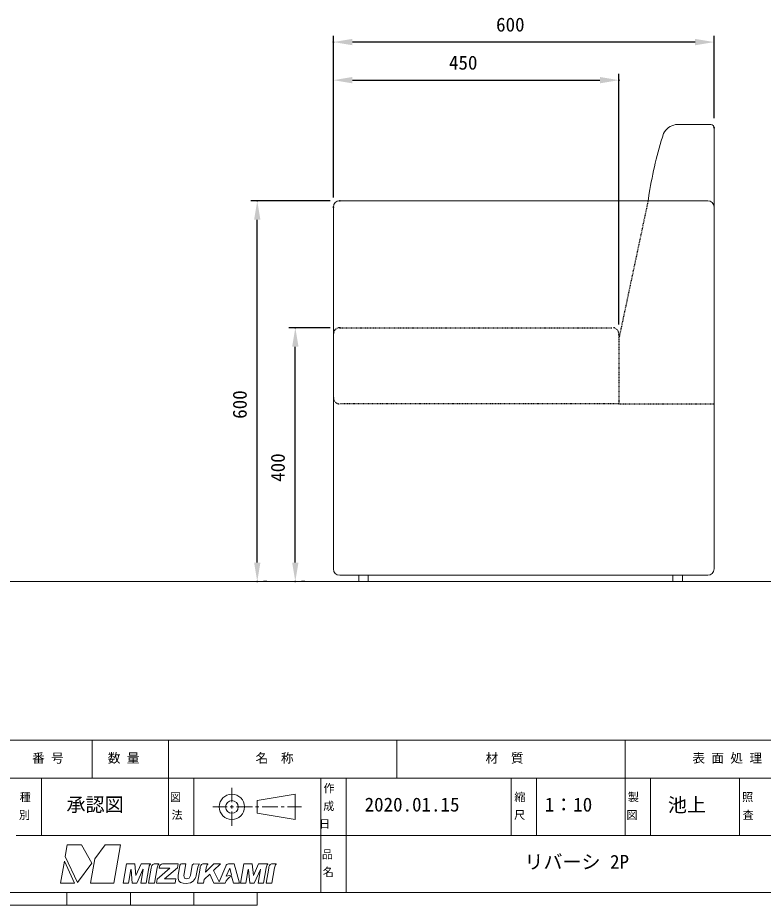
# Model space of a CAD drawing. Units: millimetres, scale not verified. Extents: x -203 to 203, y -143 to 143.
# Drawn here: x 12.3 to 129.7, y -140 to -0.2 of the extents above; entities that cross this region are included whole.
import ezdxf
from ezdxf.enums import TextEntityAlignment as Align

# ---------------------------------------------------------------- set-up
doc = ezdxf.new("R2010")
doc.units = ezdxf.units.MM
doc.header["$LTSCALE"] = 0.5
doc.header["$PDMODE"] = 32
doc.header["$PDSIZE"] = 0.1
doc.linetypes.add('USER1', pattern=[0.15748, 0.07874, -0.07874])
for name, color, linetype, lineweight in [('0-1_DIMENSION_LINES$02_DIMENSI', 7, 'Continuous', 25), ('0-4_DIMENSION_LINES$03_LINES', 7, 'Continuous', 18), ('0-5_DIMENSION_LINES$05_HIDE_LI', 7, 'USER1', 25), ('0-7_図面_FORMAT$03_TEXT', 7, 'Continuous', 18), ('0-8_図面_FORMAT$02_LOGO$01_MZ_LO', 7, 'Continuous', 18), ('0-A_図面_FORMAT$01_WAKU$OUT_LINE', 6, 'Continuous', 18), ('0-B_図面_FORMAT$01_WAKU$SUB_LINE', 7, 'Continuous', 18)]:
    doc.layers.add(name, color=color, linetype=linetype, lineweight=lineweight)
doc.layers.add('0-2_DEFPOINTS', color=7, linetype='Continuous')
doc.styles.add('ＭＳ ゴシック', font='')
doc.styles.get('ＭＳ ゴシック').set_extended_font_data('MS Gothic')

# ---------------------------------------------------------------- blocks, each defined once
blk = doc.blocks.new('D3')
at = {"layer": '0-1_DIMENSION_LINES$02_DIMENSI'}
for p, q in [((544, 240), (544, 279)), ((550, 277), (628, 277)), ((634, 200), (634, 279))]:
    blk.add_line(p, q, dxfattribs=at)
for points in [[(550, 278), (550, 276), (544, 277)], [(628, 276), (628, 278), (634, 277)]]:
    blk.add_solid(points, dxfattribs=at)
at = {"layer": '0-2_DEFPOINTS'}
for p in [(634, 277), (544, 237), (634, 197)]:
    blk.add_point(p, dxfattribs=at)
at = {"layer": '0-1_DIMENSION_LINES$02_DIMENSI', "style": 'ＭＳ ゴシック'}
blk.add_text('450', height=4.399, dxfattribs=at).set_placement((580.429, 279), align=Align.BOTTOM_LEFT)
blk = doc.blocks.new('D4')
at = {"layer": '0-1_DIMENSION_LINES$02_DIMENSI'}
for p, q in [((544, 240), (544, 291)), ((664, 265), (664, 291)), ((658, 289), (550, 289))]:
    blk.add_line(p, q, dxfattribs=at)
for points in [[(550, 290), (550, 288), (544, 289)], [(658, 288), (658, 290), (664, 289)]]:
    blk.add_solid(points, dxfattribs=at)
at = {"layer": '0-2_DEFPOINTS'}
for p in [(544, 289), (664, 262), (544, 237)]:
    blk.add_point(p, dxfattribs=at)
at = {"layer": '0-1_DIMENSION_LINES$02_DIMENSI', "style": 'ＭＳ ゴシック'}
blk.add_text('600', height=4.399, dxfattribs=at).set_placement((595.286, 291), align=Align.BOTTOM_LEFT)
blk = doc.blocks.new('D5')
at = {"layer": '0-1_DIMENSION_LINES$02_DIMENSI'}
for p, q in [((543, 199), (530, 199)), ((532, 125), (532, 193)), ((535, 119), (534, 119))]:
    blk.add_line(p, q, dxfattribs=at)
for points in [[(533, 193), (531, 193), (532, 199)], [(531, 125), (533, 125), (532, 119)]]:
    blk.add_solid(points, dxfattribs=at)
at = {"layer": '0-2_DEFPOINTS'}
for p in [(532, 199), (546, 199), (532, 119)]:
    blk.add_point(p, dxfattribs=at)
at = {"layer": '0-1_DIMENSION_LINES$02_DIMENSI', "style": 'ＭＳ ゴシック'}
blk.add_text('400', height=4.399, rotation=90, dxfattribs=at).set_placement((530, 150.429), align=Align.BOTTOM_LEFT)
blk = doc.blocks.new('D6')
at = {"layer": '0-1_DIMENSION_LINES$02_DIMENSI'}
for p, q in [((543, 239), (518, 239)), ((520, 125), (520, 233)), ((523, 119), (522, 119))]:
    blk.add_line(p, q, dxfattribs=at)
for points in [[(521, 233), (519, 233), (520, 239)], [(519, 125), (521, 125), (520, 119)]]:
    blk.add_solid(points, dxfattribs=at)
at = {"layer": '0-2_DEFPOINTS'}
for p in [(520, 239), (546, 239), (520, 119)]:
    blk.add_point(p, dxfattribs=at)
at = {"layer": '0-1_DIMENSION_LINES$02_DIMENSI', "style": 'ＭＳ ゴシック'}
blk.add_text('600', height=4.399, rotation=90, dxfattribs=at).set_placement((518, 170.286), align=Align.BOTTOM_LEFT)
blk = doc.blocks.new('_X22')
at = {"layer": '0-7_図面_FORMAT$03_TEXT', "style": 'ＭＳ ゴシック'}
for s, p in [('照', (672.836, 49.002)), ('査', (672.987, 43.38))]:
    blk.add_text(s, height=2.566, dxfattribs=at).set_placement(p, align=Align.BOTTOM_LEFT)
blk = doc.blocks.new('_X21')
at = {"layer": '0-7_図面_FORMAT$03_TEXT', "style": 'ＭＳ ゴシック'}
for s, p in [('製', (636.801, 49.002)), ('図', (636.385, 43.38))]:
    blk.add_text(s, height=2.566, dxfattribs=at).set_placement(p, align=Align.BOTTOM_LEFT)
blk = doc.blocks.new('_X20')
at = {"layer": '0-7_図面_FORMAT$03_TEXT', "style": 'ＭＳ ゴシック'}
for s, p in [('縮', (601.025, 49.002)), ('尺', (600.952, 43.38))]:
    blk.add_text(s, height=2.566, dxfattribs=at).set_placement(p, align=Align.BOTTOM_LEFT)
blk = doc.blocks.new('_X19')
at = {"layer": '0-7_図面_FORMAT$03_TEXT', "style": 'ＭＳ ゴシック'}
for s, p in [('品', (540.35, 31.002)), ('名', (540.651, 25.38))]:
    blk.add_text(s, height=2.566, dxfattribs=at).set_placement(p, align=Align.BOTTOM_LEFT)
blk = doc.blocks.new('_X18')
at = {"layer": '0-7_図面_FORMAT$03_TEXT', "style": 'ＭＳ ゴシック'}
for s, p in [('種', (445.127, 49.002)), ('別', (444.903, 43.38))]:
    blk.add_text(s, height=2.566, dxfattribs=at).set_placement(p, align=Align.BOTTOM_LEFT)
blk = doc.blocks.new('_X17')
at = {"layer": '0-7_図面_FORMAT$03_TEXT', "style": 'ＭＳ ゴシック'}
for s, p in [('図', (492.487, 49.002)), ('法', (492.977, 43.38))]:
    blk.add_text(s, height=2.566, dxfattribs=at).set_placement(p, align=Align.BOTTOM_LEFT)
blk = doc.blocks.new('_X16')
at = {"layer": '0-7_図面_FORMAT$03_TEXT', "style": 'ＭＳ ゴシック'}
for s, p in [('作', (540.875, 51.813)), ('成', (540.801, 46.191)), ('日', (539.482, 40.568))]:
    blk.add_text(s, height=2.566, dxfattribs=at).set_placement(p, align=Align.BOTTOM_LEFT)

msp = doc.modelspace()

# ---------------------------------------------------------------- linework, layer by layer
at = {"layer": '0-4_DIMENSION_LINES$03_LINES'}
for p, q in [((115.9425, -17), (121.5, -17)), ((122, -55.863), (122, -17.5)), ((111.7865, -27.8), (111.5929, -29)), ((63, -29), (121, -29)), ((62, -87), (62, -30)), ((122, -30), (122, -87)), ((62, -60), (62, -50)), ((121, -88), (63, -88)), ((-155, -89), (162, -89))]:
    msp.add_line(p, q, dxfattribs=at)
for points in [[(66, -88), (67.5, -88), (67.5, -89), (66, -89)], [(115.5, -88), (117, -88), (117, -89), (115.5, -89)]]:
    msp.add_lwpolyline(points, close=True, dxfattribs=at)
for centre, radius, start, end in [((116.4804, -19.7369), 2.7893, 101.11954, 151.13656), ((121.5, -17.5), 0.5, 0, 90), ((175.636, -38.1011), 64.6751, 162.2561, 170.83525), ((63, -30), 1, 90, 180), ((121, -30), 1, 360, 90), ((63, -87), 1, 180, 270), ((121, -87), 1, 270, 0)]:
    msp.add_arc(centre, radius, start, end, dxfattribs=at)
at = {"layer": '0-5_DIMENSION_LINES$05_HIDE_LI'}
for p, q in [((111.5929, -29), (107, -50.6772)), ((63, -49), (106, -49)), ((107, -50), (107, -61)), ((107, -61), (63, -61)), ((107, -61), (122, -61))]:
    msp.add_line(p, q, dxfattribs=at)
for centre, start, end in [((63, -50), 90, 180), ((106, -50), 0, 90), ((63, -60), 180, 270)]:
    msp.add_arc(centre, 1, start, end, dxfattribs=at)
at = {"layer": '0-7_図面_FORMAT$03_TEXT'}
for p, q in [((46, -123.75), (46, -121.5)), ((56, -122.5), (50, -123.5)), ((56, -126.5), (56, -122.5)), ((46, -124.75), (46, -124.25)), ((50, -123.5), (50, -125.5)), ((45.25, -124.5), (43, -124.5)), ((46.25, -124.5), (45.75, -124.5)), ((46, -127.5), (46, -125.25)), ((49.25, -124.5), (46.75, -124.5)), ((50.25, -124.5), (49.75, -124.5)), ((50, -125.5), (56, -126.5)), ((53.25, -124.5), (50.75, -124.5)), ((54.25, -124.5), (53.75, -124.5)), ((57, -124.5), (54.75, -124.5))]:
    msp.add_line(p, q, dxfattribs=at)
for radius in [2, 1]:
    msp.add_circle((46, -124.5), radius, dxfattribs=at)
at = {"layer": '0-8_図面_FORMAT$02_LOGO$01_MZ_LO'}
for p, q in [((37.5368, -133.5001), (35.0653, -133.5001)), ((46.3372, -133.5001), (45.4679, -133.5001)), ((40.3739, -135.4237), (40.3965, -135.3012)), ((40.3965, -135.3012), (40.3965, -135.3012)), ((40.2333, -135.7779), (40.2903, -135.6677))]:
    msp.add_line(p, q, dxfattribs=at)
for points in [[(23.9185, -133.3532), (22.2811, -130.5), (20.052, -130.5), (19.7334, -132.3069), (21.6797, -136.412)], [(28.4519, -130.5), (26.0068, -130.5), (24.423, -132.6639), (23.7466, -136.5), (27.394, -136.5)], [(18.994, -136.5), (21.2213, -136.5), (19.5978, -133.0758)], [(45.1097, -135.4167), (45.6797, -134.1656), (45.9339, -135.2805)]]:
    msp.add_lwpolyline(points, close=True, dxfattribs=at)
for points in [[(33.1643, -133.5221), (33.1564, -133.5001), (31.6973, -133.5001), (30.8813, -135.3254), (30.7128, -133.5001), (29.3797, -133.5001), (28.8508, -136.5), (29.7077, -136.5), (30.085, -134.3718), (30.1212, -134.3718), (30.3134, -136.5), (31.0307, -136.5), (31.9772, -134.3718)], [(32.0194, -134.3718), (31.6421, -136.5), (32.493, -136.5), (32.9191, -134.0808)], [(33.2994, -134.1367), (32.8831, -136.5), (33.7988, -136.5), (34.2223, -134.0946)], [(34.4907, -133.528), (34.4785, -133.5001), (33.7311, -133.5001)], [(34.5924, -133.8998), (34.52, -134.1359), (36.248, -134.138), (34.2351, -135.8723), (34.125, -136.5), (37.0697, -136.5), (37.1838, -135.8537), (35.3578, -135.8512), (37.4305, -134.0987), (37.5368, -133.5001)], [(37.8062, -133.6918), (37.5241, -135.2886), (37.5207, -135.7942), (37.6572, -136.1388), (37.9298, -136.3967), (38.3411, -136.5181), (38.8134, -136.5486), (39.4797, -136.4487), (39.8948, -136.201), (40.2275, -135.7892)], [(39.7553, -133.6956), (39.4664, -135.331), (39.2624, -135.7153), (38.8631, -135.8509), (38.5099, -135.7132), (38.4414, -135.331), (38.7636, -133.5001), (38.0482, -133.5001)], [(40.8635, -133.5423), (40.8489, -133.5001), (40.7137, -133.5065), (40.0021, -133.5001)], [(40.3988, -135.2886), (40.6262, -134.0012), (40.8635, -133.5423)], [(40.9871, -134.1367), (40.5715, -136.5), (41.5368, -136.5), (41.5384, -136.5), (41.5439, -136.5), (41.6443, -135.9188), (42.5284, -135.0795), (43.1843, -136.5), (44.9459, -136.5)], [(42.2217, -133.528), (42.2092, -133.5001), (41.4125, -133.5001)], [(45.0487, -133.8322), (43.9945, -136.289), (43.107, -134.5303), (44.1923, -133.5001), (43.1434, -133.5001), (41.8365, -134.8052), (41.959, -134.0946)], [(45.9654, -135.4039), (46.2447, -136.5), (47.188, -136.5), (46.3372, -133.5001)], [(51.6741, -133.5221), (51.6663, -133.5001), (50.2071, -133.5001), (49.3912, -135.3254), (49.2227, -133.5001), (47.8896, -133.5001), (47.3606, -136.5), (48.2176, -136.5), (48.5948, -134.3718), (48.631, -134.3718), (48.8233, -136.5), (49.5406, -136.5), (50.4871, -134.3718)], [(50.5292, -134.3718), (50.152, -136.5), (51.0029, -136.5), (51.429, -134.0808)], [(51.8093, -134.1367), (51.3929, -136.5), (52.3087, -136.5), (52.7322, -134.0946)], [(53.0005, -133.528), (52.9883, -133.5001), (52.241, -133.5001)]]:
    msp.add_lwpolyline(points, dxfattribs=at)
for centre, radius, start, end in [((33.7742, -134.1229), 0.8561, 135.436, 177.18162), ((33.898, -134.0779), 0.6015, 106.10853, 185.61083), ((35.2047, -134.2131), 0.9895, 136.18472, 173.12017), ((35.0741, -133.9901), 0.4901, 91.03463, 169.38909), ((38.0431, -133.7422), 0.2422, 88.80192, 167.99496), ((39.9968, -133.7469), 0.2469, 88.77298, 167.99431), ((41.5809, -134.073), 0.5972, 106.38228, 186.12371), ((42.933, -134.202), 0.9799, 136.54508, 173.70767), ((45.4594, -133.9198), 0.4199, 88.83548, 167.9571), ((52.2841, -134.1229), 0.8561, 135.436, 177.18162), ((52.4079, -134.0779), 0.6015, 106.10853, 185.61083), ((53.7145, -134.2131), 0.9895, 136.18472, 173.12017), ((31.9983, -134.363), 0.0228, 337.38667, 202.61333), ((39.5102, -135.2642), 0.8783, 332.65034, 349.54143), ((38.5515, -134.9606), 1.8762, 349.54143, 349.93236), ((46.8386, -137.2383), 2.0316, 115.4544, 158.69079), ((50.5082, -134.363), 0.0228, 337.38667, 202.61333), ((38.9196, -135.0984), 1.4791, 332.15939, 332.65034)]:
    msp.add_arc(centre, radius, start, end, dxfattribs=at)
at = {"layer": '0-A_図面_FORMAT$01_WAKU$OUT_LINE'}
for p, q in [((198, -114), (-198, -114)), ((198, -120), (-78, -120)), ((-198, -138), (198, -138)), ((20, -140), (20, -138)), ((30, -140), (30, -138)), ((40, -140), (40, -138)), ((50, -140), (50, -138)), ((-50, -140), (50, -140))]:
    msp.add_line(p, q, dxfattribs=at)
at = {"layer": '0-B_図面_FORMAT$01_WAKU$SUB_LINE'}
for p, q in [((24, -114), (24, -120)), ((36, -129), (36, -114)), ((72, -114), (72, -120)), ((108, -129), (108, -114)), ((16, -129), (16, -120)), ((40, -120), (40, -129)), ((60, -138), (60, -120)), ((64, -138), (64, -120)), ((90, -129), (90, -120)), ((94, -129), (94, -120)), ((112, -129), (112, -120)), ((126, -120), (126, -129)), ((12, -129), (144, -129))]:
    msp.add_line(p, q, dxfattribs=at)

# ---------------------------------------------------------------- block references
at = {"layer": '0-1_DIMENSION_LINES$02_DIMENSI', "xscale": 0.5, "yscale": 0.5}
for name in ['D4', 'D3', 'D6', 'D5']:
    msp.add_blockref(name, (-210, -148.5), dxfattribs=at)
at = {"layer": '0-7_図面_FORMAT$03_TEXT', "xscale": 0.5, "yscale": 0.5}
for name in ['_X16', '_X18', '_X17', '_X20', '_X21', '_X22', '_X19']:
    msp.add_blockref(name, (-210, -148.5), dxfattribs=at)

# ---------------------------------------------------------------- texts
at = {"layer": '0-7_図面_FORMAT$03_TEXT', "style": 'ＭＳ ゴシック'}
for s, height, p in [('番 号', 1.466, (14.5112, -117.9799)), ('数 量', 1.466, (26.4452, -117.9799)), ('名\u3000称', 1.466, (49.7337, -117.9799)), ('材\u3000質', 1.466, (85.975, -117.9799)), ('表 面 処 理', 1.466, (118.573, -117.9799)), ('承認図', 2.199, (19.9406, -125.9023)), ('池上', 2.199, (114.7187, -125.9459)), ('2020.01.15', 2.199, (66.9212, -125.8936)), ('1：10', 2.199, (95.3078, -125.9023)), ('リバーシ 2P', 2.199, (92.1086, -134.9198))]:
    msp.add_text(s, height=height, dxfattribs=at).set_placement(p, align=Align.BOTTOM_LEFT)

doc.saveas('drawing.dxf')
